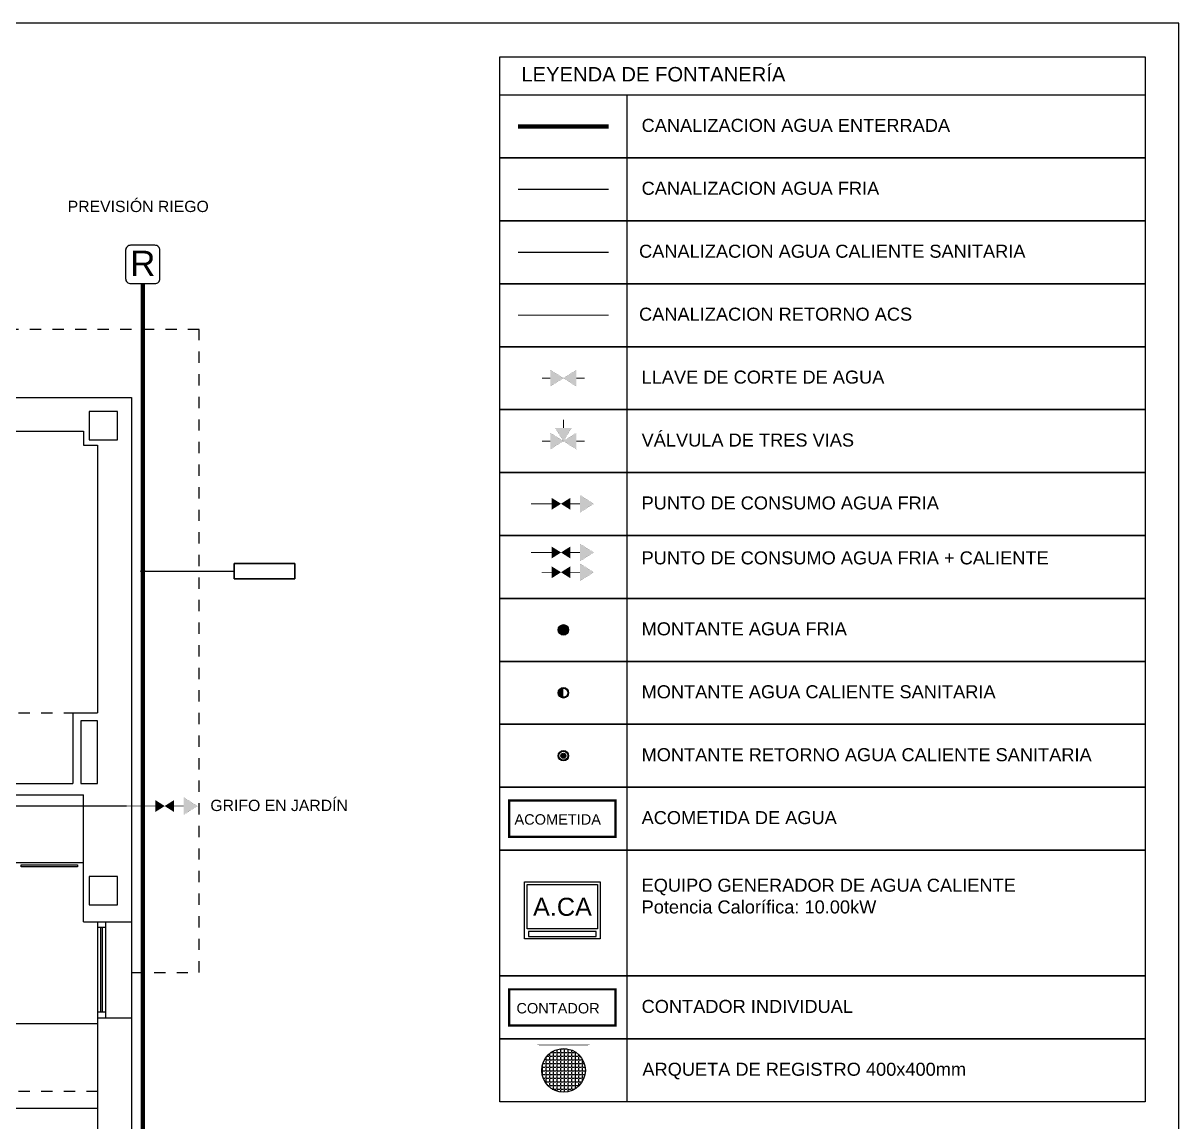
# Model space of a CAD drawing. Header units: millimetres. Extents: x 441156 to 441876, y 4514765 to 4515211.
# Drawn here: x 441418.32 to 441428.56, y 4515176.85 to 4515186.58 of the extents above; entities that cross this region are included whole.
import ezdxf
from ezdxf.enums import TextEntityAlignment as Align

# ---------------------------------------------------------------- set-up
doc = ezdxf.new("R2010")
doc.units = ezdxf.units.MM
for name, pattern in [('CONTINUA', [0]), ('DASHED', [0.75, 0.5, -0.25]), ('RAYITAS', [0.375, 0.25, -0.125])]:
    doc.linetypes.add(name, pattern=pattern)
doc.layers.add('01_cartela', color=6, linetype='Continuous', plot=False)
for name, color, linetype in [('01_mono BAJA', 2, 'Continuous'), ('01_proyección', 4, 'RAYITAS'), ('01_símbolos', 120, 'Continuous'), ('01_textos', 7, 'Continuous'), ('CALEFAC_NOTAS', 7, 'Continuous'), ('INGIN CLIMATIZACION TEXTO', 7, 'Continuous'), ('INGIN FONTANERIA ACS', 10, 'Continuous'), ('INGIN FONTANERIA AGUA FRIA', 150, 'Continuous'), ('INGIN FONTANERIA MAQUINAS', 7, 'Continuous'), ('INGIN FONTANERIA TEXTO', 7, 'Continuous'), ('INGIN SANEAMIENTO TEXTO', 7, 'Continuous'), ('INGIN TEXTO', 7, 'Continuous')]:
    doc.layers.add(name, color=color, linetype=linetype)
doc.styles.add('Estilo1', font='swissel.ttf')
doc.styles.add('NIEVES2', font='sanss___.ttf')

# ---------------------------------------------------------------- blocks, each defined once
blk = doc.blocks.new('A$C6A825EFA')
at = {"layer": '01_mono BAJA', "color": 254}
for p, q in [((14.6, 12.5, 0), (15.7, 12.5, 0)), ((15.7, 12.5, 0), (15.7, 7.855, 0)), ((14.6, 12.2, 0), (15.275, 12.2, 0)), ((15.275, 12.2), (15.275, 12.075)), ((15.325, 12.2, 0), (15.325, 12.125, 0)), ((15.325, 12.125, 0), (15.4, 12.125, 0)), ((15.275, 12.075), (15.4, 12.075)), ((15.4, 12.075, 0), (15.4, 9.705, 0)), ((15.18, 9.705, 0), (15.18, 9.08, 0)), ((15.18, 9.705, 0), (15.4, 9.705, 0)), ((12.3, 9.08, 0), (15.18, 9.08, 0)), ((12.3, 8.98, 0), (15.275, 8.98, 0)), ((15.275, 7.855, 0), (15.275, 8.98, 0)), ((12.3, 8.38, 0), (15.275, 8.38, 0)), ((15.275, 7.855, 0), (15.7, 7.855, 0)), ((15.4, 7.855, 0), (15.4, 7.005, 0)), ((15.47, 7.805, 0), (15.4, 7.805, 0)), ((15.428, 7.055, 0), (15.428, 7.805, 0)), ((15.442, 7.055, 0), (15.442, 7.805, 0)), ((15.47, 7.855, 0), (15.47, 7.005, 0)), ((15.7, 7.855, 0), (15.7, 7.005, 0)), ((15.47, 7.055, 0), (15.4, 7.055, 0)), ((15.4, 7.005, 0), (15.7, 7.005, 0)), ((15.4, 7.005, 0), (15.4, 5.055, 0)), ((15.7, 7.005, 0), (15.7, 3, 0)), ((12.3, 6.955, 0), (15.4, 6.955, 0)), ((12.3, 6.205, 0), (15.4, 6.205, 0))]:
    blk.add_line(p, q, dxfattribs=at)
for points in [[(15.325, 12.125), (15.575, 12.125), (15.575, 12.375), (15.325, 12.375), (15.325, 12.125)], [(15.325, 8.005), (15.575, 8.005), (15.575, 8.255), (15.325, 8.255), (15.325, 8.005)]]:
    blk.add_lwpolyline(points, close=True, dxfattribs=at)
at = {"layer": '01_mono BAJA', "color": 254, "elevation": 0}
for points in [[(15.4, 9.635), (15.25, 9.635), (15.25, 9.08), (15.4, 9.08)], [(15.222, 8.36), (15.222, 8.34), (14.722, 8.34), (14.722, 8.36)]]:
    blk.add_lwpolyline(points, close=True, dxfattribs=at)
at = {"layer": '01_proyección', "color": 120, "ltscale": 0.25}
for p, q in [((12.3, 9.705, 0), (15.18, 9.705, 0)), ((12.3, 6.355, 0), (15.4, 6.355, 0))]:
    blk.add_line(p, q, dxfattribs=at)
at = {"layer": '01_proyección', "color": 120, "ltscale": 0.25, "elevation": 0}
blk.add_lwpolyline([(15.7, 7.405), (16.3, 7.405), (16.3, 13.1), (-0.6, 13.1), (-0.6, 7.405), (0, 7.405)], dxfattribs=at)
blk = doc.blocks.new('MONTANTE AF')
at = {"layer": 'INGIN FONTANERIA AGUA FRIA', "ltscale": 0.01}
h = blk.add_hatch(color=256, dxfattribs=at)
h.dxf.hatch_style = 1
edge = h.paths.add_edge_path()
edge.add_arc((52.455, 53.384), 0.222, 0, 360)
edge = h.paths.add_edge_path(flags=17)
edge.add_arc((52.455, 53.384), 0.192, 0, 360)
h = blk.add_hatch(color=256, dxfattribs=at)
h.dxf.hatch_style = 1
edge = h.paths.add_edge_path()
edge.add_arc((52.455, 53.384), 0.192, 0, 360)
for radius in [0.222, 0.192]:
    blk.add_circle((52.455, 53.384), radius, dxfattribs=at)
blk = doc.blocks.new('MONTANTE ACS')
at = {"layer": 'INGIN FONTANERIA ACS', "ltscale": 0.01}
h = blk.add_hatch(color=256, dxfattribs=at)
h.dxf.hatch_style = 1
edge = h.paths.add_edge_path()
edge.add_arc((52.455, 52.184), 0.222, 0, 360)
edge = h.paths.add_edge_path(flags=17)
edge.add_arc((52.455, 52.184), 0.192, 0, 360)
h = blk.add_hatch(color=256, dxfattribs=at)
h.dxf.hatch_style = 1
edge = h.paths.add_edge_path()
edge.add_line((52.455, 51.992), (52.455, 52.376))
edge.add_arc((52.455, 52.184), 0.192, 90, 270)
for radius in [0.222, 0.192]:
    blk.add_circle((52.455, 52.184), radius, dxfattribs=at)
blk = doc.blocks.new('MONTANTE RACS')
at = {"layer": 'INGIN FONTANERIA ACS', "ltscale": 0.01}
h = blk.add_hatch(color=86, dxfattribs=at)
h.dxf.hatch_style = 1
edge = h.paths.add_edge_path()
edge.add_arc((52.455, 50.984), 0.222, 0, 360)
edge = h.paths.add_edge_path(flags=17)
edge.add_arc((52.455, 50.984), 0.192, 0, 360)
h = blk.add_hatch(color=86, dxfattribs=at)
h.dxf.hatch_style = 1
edge = h.paths.add_edge_path()
edge.add_arc((52.455, 50.984), 0.105, 0, 360)
at = {"layer": 'INGIN FONTANERIA ACS', "color": 86, "ltscale": 0.01}
for radius in [0.222, 0.192, 0.105]:
    blk.add_circle((52.455, 50.984), radius, dxfattribs=at)
blk = doc.blocks.new('LLAVE DE CORTE')
at = {"layer": 'INGIN FONTANERIA AGUA FRIA'}
h = blk.add_hatch(color=256, dxfattribs=at)
h.dxf.hatch_style = 1
h.paths.add_polyline_path([(52.208, 49.627), (52.208, 49.94), (52.455, 49.784)])
h = blk.add_hatch(color=256, dxfattribs=at)
h.dxf.hatch_style = 1
h.paths.add_polyline_path([(52.703, 49.627), (52.703, 49.94), (52.455, 49.784)])
at = {"layer": 'INGIN FONTANERIA AGUA FRIA', "ltscale": 0.01}
for points, const_width in [([(52.208, 49.627), (52.208, 49.94), (52.455, 49.784), (52.208, 49.627)], 0.0015), ([(52.703, 49.627), (52.703, 49.94), (52.455, 49.784), (52.703, 49.627)], 0.0015), ([(52.208, 49.784), (52.05, 49.784)], 0.02), ([(52.703, 49.784), (52.861, 49.784)], 0.02)]:
    blk.add_lwpolyline(points, dxfattribs=dict(at, const_width=const_width))
blk = doc.blocks.new('3 VIAS')
at = {"layer": 'INGIN FONTANERIA ACS'}
h = blk.add_hatch(color=256, dxfattribs=at)
h.dxf.hatch_style = 1
h.paths.add_polyline_path([(52.208, 48.427), (52.208, 48.74), (52.455, 48.584)])
h = blk.add_hatch(color=256, dxfattribs=at)
h.dxf.hatch_style = 1
h.paths.add_polyline_path([(52.612, 48.832), (52.299, 48.832), (52.455, 48.584)])
h = blk.add_hatch(color=256, dxfattribs=at)
h.dxf.hatch_style = 1
h.paths.add_polyline_path([(52.703, 48.427), (52.703, 48.74), (52.455, 48.584)])
at = {"layer": 'INGIN FONTANERIA ACS', "ltscale": 0.01}
for points, const_width in [([(52.456, 48.832), (52.456, 48.99)], 0.02), ([(52.208, 48.427), (52.208, 48.74), (52.455, 48.584), (52.208, 48.427)], 0.0015), ([(52.612, 48.832), (52.299, 48.832), (52.455, 48.584), (52.612, 48.832)], 0.0015), ([(52.703, 48.427), (52.703, 48.74), (52.455, 48.584), (52.703, 48.427)], 0.0015), ([(52.208, 48.584), (52.05, 48.584)], 0.02), ([(52.703, 48.584), (52.861, 48.584)], 0.02)]:
    blk.add_lwpolyline(points, dxfattribs=dict(at, const_width=const_width))
blk = doc.blocks.new('ARQUETA REGISTRO')
at = {"layer": 'INGIN FONTANERIA AGUA FRIA'}
h = blk.add_hatch(dxfattribs=at)
h.set_pattern_fill('ANGLE', color=256, scale=0.01)
h.set_pattern_definition([(0, (0, 0), (0, 0.06985), [0.0508, -0.01905]), (90, (0, 0), (-0.06985, 4e-18), [0.0508, -0.01905])])
edge = h.paths.add_edge_path()
edge.add_arc((52.458, 47.384), 0.416, 0, 360)
at = {"layer": 'INGIN FONTANERIA AGUA FRIA', "ltscale": 0.01, "const_width": 0.0015}
for points in [[(51.958, 47.884), (52.958, 47.884), (52.958, 46.884), (51.958, 46.884)], [(51.99, 47.852), (52.927, 47.852), (52.927, 46.916), (51.99, 46.916)]]:
    blk.add_lwpolyline(points, close=True, dxfattribs=at)
at = {"layer": 'INGIN FONTANERIA AGUA FRIA', "ltscale": 0.05}
blk.add_circle((52.458, 47.384), 0.416, dxfattribs=at)
blk = doc.blocks.new('CALDERA')
at = {"layer": 'INGIN FONTANERIA MAQUINAS', "color": 5}
for points in [[(2.5155, 32.4781), (2.5155, 32.8604), (3.0215, 32.8604), (3.0215, 32.4781), (2.5155, 32.4781)], [(2.5337, 32.5457), (2.5337, 32.8422), (3.0033, 32.8422), (3.0033, 32.5457)], [(3.0033, 32.5457), (2.5337, 32.5457)]]:
    blk.add_lwpolyline(points, dxfattribs=at)
blk.add_lwpolyline([(2.5418, 32.4941), (2.9951, 32.4941), (2.9951, 32.5273), (2.5418, 32.5273)], close=True, dxfattribs=at)
at = {"layer": 'INGIN FONTANERIA MAQUINAS', "color": 5, "style": 'NIEVES2'}
blk.add_text('A.CA', height=0.12049, dxfattribs=at).set_placement((2.5731, 32.6328))

msp = doc.modelspace()

# ---------------------------------------------------------------- hatches: boundary and pattern name
at = {"layer": 'INGIN CLIMATIZACION TEXTO', "linetype": 'Continuous', "ltscale": 0.5}
h = msp.add_hatch(color=2, dxfattribs=at)
edge = h.paths.add_edge_path()
edge.add_arc((441419.38322362, 4515181.72527093), 0.016875, 0, 360)
at = {"layer": 'INGIN FONTANERIA AGUA FRIA'}
h = msp.add_hatch(color=256, dxfattribs=at)
h.dxf.hatch_style = 1
h.paths.add_polyline_path([(441423.00582703, 4515182.27094408), (441423.00582703, 4515182.37402591), (441423.0874094, 4515182.32262089)])
h = msp.add_hatch(color=256, dxfattribs=at)
h.dxf.hatch_style = 1
h.paths.add_polyline_path([(441423.16899176, 4515182.27094408), (441423.16899176, 4515182.37402591), (441423.0874094, 4515182.32262089)])
h = msp.add_hatch(color=256, dxfattribs=at)
h.dxf.hatch_style = 1
h.paths.add_polyline_path([(441423.25493587, 4515182.24517363), (441423.25493587, 4515182.39979637), (441423.37730942, 4515182.32268883)])
h = msp.add_hatch(color=256, dxfattribs=at)
h.dxf.hatch_style = 1
h.paths.add_polyline_path([(441423.00582703, 4515181.83954677), (441423.00582703, 4515181.94262859), (441423.0874094, 4515181.89122357)])
h = msp.add_hatch(color=256, dxfattribs=at)
h.dxf.hatch_style = 1
h.paths.add_polyline_path([(441423.16899176, 4515181.83954677), (441423.16899176, 4515181.94262859), (441423.0874094, 4515181.89122357)])
h = msp.add_hatch(color=256, dxfattribs=at)
h.dxf.hatch_style = 1
h.paths.add_polyline_path([(441423.25493587, 4515181.81377631), (441423.25493587, 4515181.96839905), (441423.37730942, 4515181.89129151)])
h = msp.add_hatch(color=10, dxfattribs=at)
h.dxf.hatch_style = 1
h.paths.add_polyline_path([(441423.00582703, 4515181.66432277), (441423.00582703, 4515181.7674046), (441423.0874094, 4515181.71599957)])
h = msp.add_hatch(color=10, dxfattribs=at)
h.dxf.hatch_style = 1
h.paths.add_polyline_path([(441423.16899176, 4515181.66432277), (441423.16899176, 4515181.7674046), (441423.0874094, 4515181.71599957)])
h = msp.add_hatch(color=10, dxfattribs=at)
h.dxf.hatch_style = 1
h.paths.add_polyline_path([(441423.25493587, 4515181.63855232), (441423.25493587, 4515181.79317506), (441423.37730942, 4515181.71606752)])
h = msp.add_hatch(color=256, dxfattribs=at)
h.dxf.hatch_style = 1
h.paths.add_polyline_path([(441419.49544754, 4515179.69697557), (441419.49544754, 4515179.59389374), (441419.5770299, 4515179.64529877)])
h = msp.add_hatch(color=256, dxfattribs=at)
h.dxf.hatch_style = 1
h.paths.add_polyline_path([(441419.65861226, 4515179.69697557), (441419.65861226, 4515179.59389374), (441419.5770299, 4515179.64529877)])
h = msp.add_hatch(color=256, dxfattribs=at)
h.dxf.hatch_style = 1
h.paths.add_polyline_path([(441419.74455637, 4515179.72274603), (441419.74455637, 4515179.56812329), (441419.86692992, 4515179.64523083)])

# ---------------------------------------------------------------- linework, layer by layer
at = {"layer": '01_cartela', "color": 3}
msp.add_lwpolyline([(441397.9221873, 4515186.58008588), (441397.9221873, 4515165.04506187), (441428.56017536, 4515165.04506187), (441428.56017536, 4515186.58008588)], close=True, dxfattribs=at)
at = {"layer": '01_símbolos', "color": 86, "linetype": 'CONTINUA', "elevation": -0.00000053}
msp.add_lwpolyline([(441419.2755909, 4515184.27298986), (441419.49085634, 4515184.27298986, 0.4142135624), (441419.5354808, 4515184.31761432), (441419.5354808, 4515184.56778062, 0.4142135624), (441419.49085634, 4515184.61240508), (441419.2755909, 4515184.61240508, 0.4142135624), (441419.23096644, 4515184.56778062), (441419.23096644, 4515184.31761432, 0.4142135624)], format="xyb", close=True, dxfattribs=at)
at = {"layer": 'CALEFAC_NOTAS', "linetype": 'CONTINUA'}
msp.add_line((441422.54666015, 4515186.28008588), (441428.26017536, 4515186.28008588), dxfattribs=at)
at = {"layer": 'INGIN CLIMATIZACION TEXTO', "color": 2, "linetype": 'Continuous', "ltscale": 0.5, "elevation": -0.00000053}
msp.add_lwpolyline([(441419.38322362, 4515181.72527093), (441420.19243158, 4515181.72527093)], dxfattribs=at)
for points in [[(441420.72907689, 4515181.65753192), (441420.19243158, 4515181.65753192), (441420.19243158, 4515181.79300994), (441420.72907689, 4515181.79300994)], [(441420.19243158, 4515181.65753192), (441420.72907689, 4515181.65753192), (441420.72907689, 4515181.79300994), (441420.19243158, 4515181.79300994)]]:
    msp.add_lwpolyline(points, close=True, dxfattribs=at)
at = {"layer": 'INGIN CLIMATIZACION TEXTO', "color": 2, "linetype": 'Continuous', "ltscale": 0.5}
msp.add_circle((441419.38322362, 4515181.72527093, -0.00000053), 0.016875, dxfattribs=at)
at = {"layer": 'INGIN FONTANERIA ACS', "linetype": 'CONTINUA', "ltscale": 3, "const_width": 0.01}
msp.add_lwpolyline([(441422.70624454, 4515184.55028528), (441423.51063499, 4515184.55028528)], dxfattribs=at)
at = {"layer": 'INGIN FONTANERIA ACS', "color": 86, "linetype": 'CONTINUA', "ltscale": 3, "const_width": 0.01}
msp.add_lwpolyline([(441422.70624454, 4515183.99286352), (441423.51063499, 4515183.99286352)], dxfattribs=at)
at = {"layer": 'INGIN FONTANERIA AGUA FRIA', "linetype": 'DASHED', "ltscale": 0.1, "const_width": 0.0375}
msp.add_lwpolyline([(441422.70624454, 4515185.66512881), (441423.51063499, 4515185.66512881)], dxfattribs=at)
at = {"layer": 'INGIN FONTANERIA AGUA FRIA', "ltscale": 0.01}
for points, const_width in [([(441422.70624454, 4515185.10770705), (441423.51063499, 4515185.10770705)], 0.01), ([(441423.00582703, 4515182.322485), (441422.82307345, 4515182.322485)], 0.0075), ([(441423.00582703, 4515182.27094408), (441423.00582703, 4515182.37402591), (441423.0874094, 4515182.32262089), (441423.00582703, 4515182.27094408)], 0.00049409), ([(441423.16899176, 4515182.27094408), (441423.16899176, 4515182.37402591), (441423.0874094, 4515182.32262089), (441423.16899176, 4515182.27094408)], 0.00049409), ([(441423.16899176, 4515182.322485), (441423.25493587, 4515182.322485)], 0.00723936), ([(441423.25493587, 4515182.24517363), (441423.25493587, 4515182.39979637), (441423.37730942, 4515182.32268883), (441423.25493587, 4515182.24517363)], 0.00074113), ([(441423.00582703, 4515181.83954677), (441423.00582703, 4515181.94262859), (441423.0874094, 4515181.89122357), (441423.00582703, 4515181.83954677)], 0.00049409), ([(441423.16899176, 4515181.83954677), (441423.16899176, 4515181.94262859), (441423.0874094, 4515181.89122357), (441423.16899176, 4515181.83954677)], 0.00049409), ([(441423.25493587, 4515181.81377631), (441423.25493587, 4515181.96839905), (441423.37730942, 4515181.89129151), (441423.25493587, 4515181.81377631)], 0.00074113), ([(441423.00582703, 4515181.89108768), (441422.82307345, 4515181.89108768)], 0.0075), ([(441423.16899176, 4515181.89108768), (441423.25493587, 4515181.89108768)], 0.00723936)]:
    msp.add_lwpolyline(points, dxfattribs=dict(at, const_width=const_width))
at = {"layer": 'INGIN FONTANERIA AGUA FRIA', "linetype": 'DASHED', "ltscale": 0.1, "const_width": 0.0375, "elevation": -0.00000053}
for points in [[(441419.38322362, 4515179.64543466), (441419.38322362, 4515184.27298986)], [(441419.38322362, 4515179.64543466), (441419.38322362, 4515169.6081027)]]:
    msp.add_lwpolyline(points, dxfattribs=at)
at = {"layer": 'INGIN FONTANERIA AGUA FRIA', "color": 10, "ltscale": 0.01}
for points, const_width in [([(441423.00582703, 4515181.71586369), (441422.91682345, 4515181.71586369)], 0.00723936), ([(441423.00582703, 4515181.66432277), (441423.00582703, 4515181.7674046), (441423.0874094, 4515181.71599957), (441423.00582703, 4515181.66432277)], 0.00049409), ([(441423.16899176, 4515181.66432277), (441423.16899176, 4515181.7674046), (441423.0874094, 4515181.71599957), (441423.16899176, 4515181.66432277)], 0.00049409), ([(441423.16899176, 4515181.71586369), (441423.25493587, 4515181.71586369)], 0.00723936), ([(441423.25493587, 4515181.63855232), (441423.25493587, 4515181.79317506), (441423.37730942, 4515181.71606752), (441423.25493587, 4515181.63855232)], 0.00074113)]:
    msp.add_lwpolyline(points, dxfattribs=dict(at, const_width=const_width))
at = {"layer": 'INGIN FONTANERIA AGUA FRIA', "const_width": 0.01, "elevation": -0.00000053}
msp.add_lwpolyline([(441415.08322362, 4515179.64543466), (441419.23891885, 4515179.64543466)], dxfattribs=at)
at = {"layer": 'INGIN FONTANERIA AGUA FRIA', "ltscale": 0.01, "elevation": -0.00000053}
for points, const_width in [([(441419.49544754, 4515179.64543466), (441419.23891886, 4515179.64543466)], 0.0075), ([(441419.49544754, 4515179.69697557), (441419.49544754, 4515179.59389374), (441419.5770299, 4515179.64529877), (441419.49544754, 4515179.69697557)], 0.00049409), ([(441419.65861226, 4515179.69697557), (441419.65861226, 4515179.59389374), (441419.5770299, 4515179.64529877), (441419.65861226, 4515179.69697557)], 0.00049409), ([(441419.65861226, 4515179.64543466), (441419.74455637, 4515179.64543466)], 0.00723936), ([(441419.74455637, 4515179.72274603), (441419.74455637, 4515179.56812329), (441419.86692992, 4515179.64523083), (441419.74455637, 4515179.72274603)], 0.00074113)]:
    msp.add_lwpolyline(points, dxfattribs=dict(at, const_width=const_width))
at = {"layer": 'INGIN FONTANERIA MAQUINAS', "ltscale": 0.01, "const_width": 0.02041832}
for points in [[(441422.62858806, 4515179.3728563), (441423.56923469, 4515179.3728563), (441423.56923469, 4515179.69412255), (441422.62858806, 4515179.69412255)], [(441422.62858806, 4515177.70059101), (441423.56923469, 4515177.70059101), (441423.56923469, 4515178.02185726), (441422.62858806, 4515178.02185726)]]:
    msp.add_lwpolyline(points, close=True, dxfattribs=at)
at = {"layer": 'INGIN FONTANERIA TEXTO', "ltscale": 0.01}
msp.add_line((441423.67021938, 4515185.94383969), (441423.67021938, 4515177.02509149), dxfattribs=at)
at = {"layer": 'INGIN FONTANERIA TEXTO', "linetype": 'CONTINUA'}
msp.add_lwpolyline([(441428.26017536, 4515186.28008588), (441428.26017536, 4515177.02509149), (441422.54666015, 4515177.02509149), (441422.54666015, 4515186.28008588)], dxfattribs=at)
at = {"layer": 'INGIN TEXTO', "ltscale": 0.01}
for points in [[(441428.26017536, 4515185.38641793), (441422.54666015, 4515185.38641793), (441422.54666015, 4515185.94383969), (441428.26017536, 4515185.94383969)], [(441428.26017536, 4515184.82899617), (441422.54666015, 4515184.82899617), (441422.54666015, 4515185.38641793), (441428.26017536, 4515185.38641793)], [(441428.26017536, 4515184.2715744), (441422.54666015, 4515184.2715744), (441422.54666015, 4515184.82899617), (441428.26017536, 4515184.82899617)], [(441428.26017536, 4515183.71415264), (441422.54666015, 4515183.71415264), (441422.54666015, 4515184.2715744), (441428.26017536, 4515184.2715744)], [(441428.26017536, 4515183.15673088), (441422.54666015, 4515183.15673088), (441422.54666015, 4515183.71415264), (441428.26017536, 4515183.71415264)], [(441428.26017536, 4515182.59930912), (441422.54666015, 4515182.59930912), (441422.54666015, 4515183.15673088), (441428.26017536, 4515183.15673088)], [(441428.26017536, 4515182.04188735), (441422.54666015, 4515182.04188735), (441422.54666015, 4515182.59930912), (441428.26017536, 4515182.59930912)], [(441428.26017536, 4515181.48446559), (441422.54666015, 4515181.48446559), (441422.54666015, 4515182.04188735), (441428.26017536, 4515182.04188735)], [(441428.26017536, 4515180.92704383), (441422.54666015, 4515180.92704383), (441422.54666015, 4515181.48446559), (441428.26017536, 4515181.48446559)], [(441428.26017536, 4515180.36962206), (441422.54666015, 4515180.36962206), (441422.54666015, 4515180.92704383), (441428.26017536, 4515180.92704383)], [(441428.26017536, 4515179.8122003), (441422.54666015, 4515179.8122003), (441422.54666015, 4515180.36962206), (441428.26017536, 4515180.36962206)], [(441428.26017536, 4515179.25477854), (441422.54666015, 4515179.25477854), (441422.54666015, 4515179.8122003), (441428.26017536, 4515179.8122003)], [(441428.26017536, 4515178.13993502), (441422.54666015, 4515178.13993502), (441422.54666015, 4515179.25477854), (441428.26017536, 4515179.25477854)], [(441428.26017536, 4515177.58251325), (441422.54666015, 4515177.58251325), (441422.54666015, 4515178.13993502), (441428.26017536, 4515178.13993502)], [(441428.26017536, 4515177.02509149), (441422.54666015, 4515177.02509149), (441422.54666015, 4515177.58251325), (441428.26017536, 4515177.58251325)]]:
    msp.add_lwpolyline(points, dxfattribs=at)

# ---------------------------------------------------------------- block references
at = {"layer": '01_mono BAJA'}
msp.add_blockref('A$C6A825EFA', (441403.58322389, 4515170.76543437), dxfattribs=at)
at = {"layer": 'INGIN FONTANERIA ACS'}
for name, p, xscale, yscale, zscale in [('3 VIAS', (441398.74211917, 4515160.31001918), 0.4645168588750723, 0.4645168588750723, 0.4645168588750723), ('MONTANTE ACS', (441412.1435955, 4515169.7402132), 0.2090325864937825, 0.2090325864937825, 0.2090325864937825), ('MONTANTE RACS', (441412.1435955, 4515169.43363123), 0.2090325864937825, 0.2090325864937825, 0.2090325864937825)]:
    msp.add_blockref(name, p, dxfattribs=dict(at, xscale=xscale, yscale=yscale, zscale=zscale))
at = {"layer": 'INGIN FONTANERIA AGUA FRIA'}
for name, p, xscale, yscale, zscale in [('LLAVE DE CORTE', (441398.74211917, 4515160.31001918), 0.4645168588750723, 0.4645168588750723, 0.4645168588750723), ('MONTANTE AF', (441412.1435955, 4515170.04679517), 0.2090325864937825, 0.2090325864937825, 0.2090325864937825), ('ARQUETA REGISTRO', (441398.74211917, 4515155.29322332), 0.4645168588750723, 0.4645168588750723, 0.4645168588750723)]:
    msp.add_blockref(name, p, dxfattribs=dict(at, xscale=xscale, yscale=yscale, zscale=zscale))
at = {"layer": 'INGIN FONTANERIA MAQUINAS', "xscale": 1.32719102535735, "yscale": 1.32719102535735, "zscale": 1.32719102535735}
msp.add_blockref('CALDERA', (441419.42461915, 4515135.36304368), dxfattribs=at)

# ---------------------------------------------------------------- texts
at = {"color": 7, "style": 'NIEVES2'}
msp.add_text('R', height=0.22312229, rotation=0.000000043, dxfattribs=at).set_placement((441419.26984294, 4515184.34090145, -0.00000053))
at = {"layer": '01_textos', "color": 1, "style": 'Estilo1'}
msp.add_text('LEYENDA DE FONTANERÍA', height=0.1282612154, dxfattribs=at).set_placement((441422.7356082, 4515186.06300308))
at = {"layer": '01_textos', "style": 'NIEVES2'}
for s, p in [('PREVISIÓN RIEGO', (441419.34270226, 4515184.90648765, -0.00000053)), ('GRIFO EN JARDÍN', (441420.59076419, 4515179.60091471))]:
    msp.add_text(s, height=0.1, rotation=0.000000107, dxfattribs=at).set_placement(p, align=Align.CENTER)
at = {"layer": 'INGIN SANEAMIENTO TEXTO', "color": 5, "style": 'Estilo1'}
for s, p in [('ACOMETIDA', (441422.67510171, 4515179.48064566)), ('CONTADOR', (441422.69269631, 4515177.80838038))]:
    msp.add_text(s, height=0.092251461, dxfattribs=at).set_placement(p)
at = {"layer": 'INGIN SANEAMIENTO TEXTO', "color": 5, "char_height": 0.1154296411, "attachment_point": 1, "style": 'Estilo1'}
for s, width, insert in [('CANALIZACION AGUA ENTERRADA', 4.1932229427, (441423.80113165, 4515185.73207072)), ('CANALIZACION AGUA FRIA', 4.1932229427, (441423.80113165, 4515185.17464896)), ('CANALIZACION AGUA CALIENTE SANITARIA', 4.1932229427, (441423.778842, 4515184.6172272)), ('CANALIZACION RETORNO ACS', 5.4335957762, (441423.778842, 4515184.05980543)), ('LLAVE DE CORTE DE AGUA', 4.1932229427, (441423.80113165, 4515183.50238367)), ('VÁLVULA DE TRES VIAS', 4.1932229427, (441423.80113165, 4515182.94496191)), ('PUNTO DE CONSUMO AGUA FRIA', 4.1932229427, (441423.80113165, 4515182.38754015)), ('PUNTO DE CONSUMO AGUA FRIA + CALIENTE', 5.1449270924, (441423.80113165, 4515181.90125532)), ('MONTANTE AGUA FRIA', 4.1932229427, (441423.80113165, 4515181.27269662)), ('MONTANTE AGUA CALIENTE SANITARIA', 4.1932229427, (441423.80113165, 4515180.71527486)), ('MONTANTE RETORNO AGUA CALIENTE SANITARIA', 5.1449270924, (441423.80113165, 4515180.1578531)), ('ACOMETIDA DE AGUA', 4.1932229427, (441423.80113165, 4515179.60043133)), ('EQUIPO GENERADOR DE AGUA CALIENTE\\PPotencia Calorífica: 10.00kW', 5.1135933893, (441423.80113165, 4515179.0018029)), ('CONTADOR INDIVIDUAL', 4.1932229427, (441423.80113165, 4515177.92816605)), ('ARQUETA DE REGISTRO 400x400mm', 4.1932229427, (441423.80815889, 4515177.37173))]:
    msp.add_mtext_dynamic_manual_height_columns(s, width=width, gutter_width=12.45, heights=[0], dxfattribs=dict(at, insert=insert))

doc.saveas('drawing.dxf')
